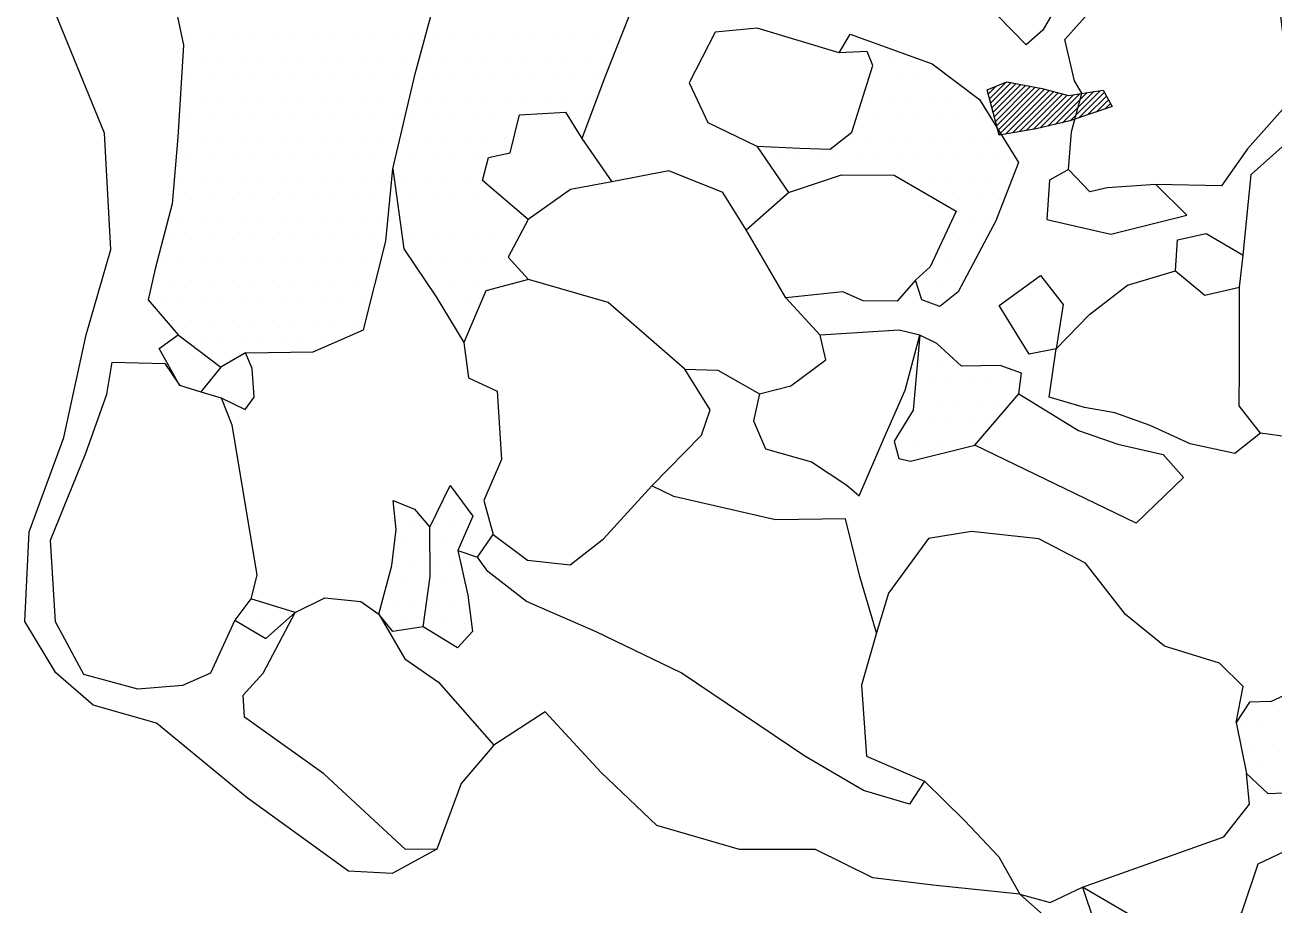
# Model space of a CAD drawing. Header units: metres. Extents: x -15 to -9.58, y -12.28 to -6.71.
# Drawn here: x -13.678 to -12.905, y -8.387 to -7.842 of the extents above; entities that cross this region are included whole.
import ezdxf

# ---------------------------------------------------------------- set-up
doc = ezdxf.new("R2010")
doc.units = ezdxf.units.M
doc.header["$LTSCALE"] = 25
doc.header["$MEASUREMENT"] = 0
doc.layers.get('0').update_dxf_attribs({"linetype": 'CONTINUOUS'})
for name, color, linetype in [('BEFUND', 1, 'CONTINUOUS'), ('KNOCHEN', 2, 'CONTINUOUS'), ('KNOCHENSCHRAFF', 2, 'CONTINUOUS'), ('STEINE', 4, 'CONTINUOUS'), ('STEINESCHRAFF', 4, 'CONTINUOUS')]:
    doc.layers.add(name, color=color, linetype=linetype)

# ---------------------------------------------------------------- blocks, each defined once
blk = doc.blocks.new('*X1')
at = {"color": 0}
for p, q in [((-1308.215, -788.492), (-1307.705, -787.981)), ((-1308.142, -788.772), (-1307.11, -787.74)), ((-1308.068, -789.052), (-1306.789, -787.773)), ((-1307.995, -789.332), (-1306.493, -787.831)), ((-1307.921, -789.612), (-1306.198, -787.889)), ((-1307.847, -789.892), (-1305.902, -787.946)), ((-1307.774, -790.172), (-1305.606, -788.004)), ((-1307.7, -790.452), (-1305.311, -788.062)), ((-1307.627, -790.732), (-1305.015, -788.12)), ((-1307.553, -791.012), (-1304.727, -788.186)), ((-1307.146, -790.958), (-1304.447, -788.259)), ((-1306.721, -790.886), (-1304.166, -788.332)), ((-1306.296, -790.815), (-1303.886, -788.405)), ((-1304.539, -790.473), (-1302.523, -788.457)), ((-1304.078, -790.365), (-1302.104, -788.391)), ((-1303.616, -790.257), (-1301.685, -788.325)), ((-1303.154, -790.148), (-1301.265, -788.259)), ((-1302.616, -789.964), (-1301.029, -788.377)), ((-1305.871, -790.743), (-1303.605, -788.478)), ((-1305.446, -790.672), (-1303.324, -788.551)), ((-1305.001, -790.581), (-1302.943, -788.523)), ((-1302.078, -789.779), (-1300.906, -788.607)), ((-1301.541, -789.595), (-1300.782, -788.837)), ((-1301.003, -789.411), (-1300.658, -789.067))]:
    blk.add_line(p, q, dxfattribs=at)
blk = doc.blocks.new('*X5')
at = {"color": 0}
for p, q in [((-1357.5, -785), (-1357.5, -785)), ((-1356.25, -785), (-1356.25, -785)), ((-1355, -785), (-1355, -785)), ((-1353.75, -785), (-1353.75, -785)), ((-1352.5, -785), (-1352.5, -785)), ((-1351.25, -785), (-1351.25, -785)), ((-1350, -785), (-1350, -785)), ((-1348.75, -785), (-1348.75, -785)), ((-1347.5, -785), (-1347.5, -785)), ((-1346.25, -785), (-1346.25, -785)), ((-1345, -785), (-1345, -785)), ((-1343.75, -785), (-1343.75, -785)), ((-1342.5, -785), (-1342.5, -785)), ((-1341.25, -785), (-1341.25, -785)), ((-1340, -785), (-1340, -785)), ((-1338.75, -785), (-1338.75, -785)), ((-1337.5, -785), (-1337.5, -785)), ((-1336.25, -785), (-1336.25, -785)), ((-1335, -785), (-1335, -785)), ((-1333.75, -785), (-1333.75, -785)), ((-1332.5, -785), (-1332.5, -785)), ((-1331.25, -785), (-1331.25, -785)), ((-1316.25, -785), (-1316.25, -785)), ((-1356.875, -786.25), (-1356.875, -786.25)), ((-1355.625, -786.25), (-1355.625, -786.25)), ((-1354.375, -786.25), (-1354.375, -786.25)), ((-1353.125, -786.25), (-1353.125, -786.25)), ((-1351.875, -786.25), (-1351.875, -786.25)), ((-1350.625, -786.25), (-1350.625, -786.25)), ((-1349.375, -786.25), (-1349.375, -786.25)), ((-1348.125, -786.25), (-1348.125, -786.25)), ((-1346.875, -786.25), (-1346.875, -786.25)), ((-1345.625, -786.25), (-1345.625, -786.25)), ((-1344.375, -786.25), (-1344.375, -786.25)), ((-1343.125, -786.25), (-1343.125, -786.25)), ((-1341.875, -786.25), (-1341.875, -786.25)), ((-1340.625, -786.25), (-1340.625, -786.25)), ((-1339.375, -786.25), (-1339.375, -786.25)), ((-1338.125, -786.25), (-1338.125, -786.25)), ((-1336.875, -786.25), (-1336.875, -786.25)), ((-1335.625, -786.25), (-1335.625, -786.25)), ((-1334.375, -786.25), (-1334.375, -786.25)), ((-1333.125, -786.25), (-1333.125, -786.25)), ((-1331.875, -786.25), (-1331.875, -786.25)), ((-1314.375, -786.25), (-1314.375, -786.25)), ((-1313.125, -786.25), (-1313.125, -786.25)), ((-1357.5, -787.5), (-1357.5, -787.5)), ((-1356.25, -787.5), (-1356.25, -787.5)), ((-1355, -787.5), (-1355, -787.5)), ((-1353.75, -787.5), (-1353.75, -787.5)), ((-1352.5, -787.5), (-1352.5, -787.5)), ((-1351.25, -787.5), (-1351.25, -787.5)), ((-1350, -787.5), (-1350, -787.5)), ((-1348.75, -787.5), (-1348.75, -787.5)), ((-1347.5, -787.5), (-1347.5, -787.5)), ((-1346.25, -787.5), (-1346.25, -787.5)), ((-1345, -787.5), (-1345, -787.5)), ((-1343.75, -787.5), (-1343.75, -787.5)), ((-1342.5, -787.5), (-1342.5, -787.5)), ((-1341.25, -787.5), (-1341.25, -787.5)), ((-1340, -787.5), (-1340, -787.5)), ((-1338.75, -787.5), (-1338.75, -787.5)), ((-1337.5, -787.5), (-1337.5, -787.5)), ((-1336.25, -787.5), (-1336.25, -787.5)), ((-1335, -787.5), (-1335, -787.5)), ((-1333.75, -787.5), (-1333.75, -787.5)), ((-1332.5, -787.5), (-1332.5, -787.5)), ((-1315, -787.5), (-1315, -787.5)), ((-1313.75, -787.5), (-1313.75, -787.5)), ((-1312.5, -787.5), (-1312.5, -787.5)), ((-1311.25, -787.5), (-1311.25, -787.5)), ((-1358.125, -788.75), (-1358.125, -788.75)), ((-1356.875, -788.75), (-1356.875, -788.75)), ((-1355.625, -788.75), (-1355.625, -788.75)), ((-1354.375, -788.75), (-1354.375, -788.75)), ((-1353.125, -788.75), (-1353.125, -788.75)), ((-1351.875, -788.75), (-1351.875, -788.75)), ((-1350.625, -788.75), (-1350.625, -788.75)), ((-1349.375, -788.75), (-1349.375, -788.75)), ((-1348.125, -788.75), (-1348.125, -788.75)), ((-1346.875, -788.75), (-1346.875, -788.75)), ((-1345.625, -788.75), (-1345.625, -788.75)), ((-1344.375, -788.75), (-1344.375, -788.75)), ((-1343.125, -788.75), (-1343.125, -788.75)), ((-1341.875, -788.75), (-1341.875, -788.75)), ((-1340.625, -788.75), (-1340.625, -788.75)), ((-1339.375, -788.75), (-1339.375, -788.75)), ((-1338.125, -788.75), (-1338.125, -788.75)), ((-1336.875, -788.75), (-1336.875, -788.75)), ((-1335.625, -788.75), (-1335.625, -788.75)), ((-1334.375, -788.75), (-1334.375, -788.75)), ((-1333.125, -788.75), (-1333.125, -788.75)), ((-1315.625, -788.75), (-1315.625, -788.75)), ((-1314.375, -788.75), (-1314.375, -788.75)), ((-1313.125, -788.75), (-1313.125, -788.75)), ((-1311.875, -788.75), (-1311.875, -788.75)), ((-1310.625, -788.75), (-1310.625, -788.75)), ((-1309.375, -788.75), (-1309.375, -788.75)), ((-1357.5, -790), (-1357.5, -790)), ((-1356.25, -790), (-1356.25, -790)), ((-1355, -790), (-1355, -790)), ((-1353.75, -790), (-1353.75, -790)), ((-1352.5, -790), (-1352.5, -790)), ((-1351.25, -790), (-1351.25, -790)), ((-1350, -790), (-1350, -790)), ((-1348.75, -790), (-1348.75, -790)), ((-1347.5, -790), (-1347.5, -790)), ((-1346.25, -790), (-1346.25, -790)), ((-1345, -790), (-1345, -790)), ((-1343.75, -790), (-1343.75, -790)), ((-1342.5, -790), (-1342.5, -790)), ((-1341.25, -790), (-1341.25, -790)), ((-1340, -790), (-1340, -790)), ((-1338.75, -790), (-1338.75, -790)), ((-1337.5, -790), (-1337.5, -790)), ((-1333.75, -790), (-1333.75, -790)), ((-1316.25, -790), (-1316.25, -790)), ((-1315, -790), (-1315, -790)), ((-1313.75, -790), (-1313.75, -790)), ((-1312.5, -790), (-1312.5, -790)), ((-1311.25, -790), (-1311.25, -790)), ((-1310, -790), (-1310, -790)), ((-1308.75, -790), (-1308.75, -790)), ((-1358.125, -791.25), (-1358.125, -791.25)), ((-1356.875, -791.25), (-1356.875, -791.25)), ((-1355.625, -791.25), (-1355.625, -791.25)), ((-1354.375, -791.25), (-1354.375, -791.25)), ((-1353.125, -791.25), (-1353.125, -791.25)), ((-1351.875, -791.25), (-1351.875, -791.25)), ((-1350.625, -791.25), (-1350.625, -791.25)), ((-1349.375, -791.25), (-1349.375, -791.25)), ((-1348.125, -791.25), (-1348.125, -791.25)), ((-1346.875, -791.25), (-1346.875, -791.25)), ((-1345.625, -791.25), (-1345.625, -791.25)), ((-1344.375, -791.25), (-1344.375, -791.25)), ((-1343.125, -791.25), (-1343.125, -791.25)), ((-1341.875, -791.25), (-1341.875, -791.25)), ((-1340.625, -791.25), (-1340.625, -791.25)), ((-1339.375, -791.25), (-1339.375, -791.25)), ((-1338.125, -791.25), (-1338.125, -791.25)), ((-1316.875, -791.25), (-1316.875, -791.25)), ((-1315.625, -791.25), (-1315.625, -791.25)), ((-1314.375, -791.25), (-1314.375, -791.25)), ((-1313.125, -791.25), (-1313.125, -791.25)), ((-1311.875, -791.25), (-1311.875, -791.25)), ((-1310.625, -791.25), (-1310.625, -791.25)), ((-1309.375, -791.25), (-1309.375, -791.25)), ((-1308.125, -791.25), (-1308.125, -791.25)), ((-1357.5, -792.5), (-1357.5, -792.5)), ((-1356.25, -792.5), (-1356.25, -792.5)), ((-1355, -792.5), (-1355, -792.5)), ((-1353.75, -792.5), (-1353.75, -792.5)), ((-1352.5, -792.5), (-1352.5, -792.5)), ((-1351.25, -792.5), (-1351.25, -792.5)), ((-1350, -792.5), (-1350, -792.5)), ((-1348.75, -792.5), (-1348.75, -792.5)), ((-1347.5, -792.5), (-1347.5, -792.5)), ((-1346.25, -792.5), (-1346.25, -792.5)), ((-1345, -792.5), (-1345, -792.5)), ((-1343.75, -792.5), (-1343.75, -792.5)), ((-1342.5, -792.5), (-1342.5, -792.5)), ((-1341.25, -792.5), (-1341.25, -792.5)), ((-1340, -792.5), (-1340, -792.5)), ((-1321.25, -792.5), (-1321.25, -792.5)), ((-1320, -792.5), (-1320, -792.5)), ((-1318.75, -792.5), (-1318.75, -792.5)), ((-1317.5, -792.5), (-1317.5, -792.5)), ((-1316.25, -792.5), (-1316.25, -792.5)), ((-1315, -792.5), (-1315, -792.5)), ((-1313.75, -792.5), (-1313.75, -792.5)), ((-1312.5, -792.5), (-1312.5, -792.5)), ((-1311.25, -792.5), (-1311.25, -792.5)), ((-1310, -792.5), (-1310, -792.5)), ((-1308.75, -792.5), (-1308.75, -792.5)), ((-1307.5, -792.5), (-1307.5, -792.5)), ((-1358.125, -793.75), (-1358.125, -793.75)), ((-1356.875, -793.75), (-1356.875, -793.75)), ((-1355.625, -793.75), (-1355.625, -793.75)), ((-1354.375, -793.75), (-1354.375, -793.75)), ((-1353.125, -793.75), (-1353.125, -793.75)), ((-1351.875, -793.75), (-1351.875, -793.75)), ((-1350.625, -793.75), (-1350.625, -793.75)), ((-1349.375, -793.75), (-1349.375, -793.75)), ((-1348.125, -793.75), (-1348.125, -793.75)), ((-1346.875, -793.75), (-1346.875, -793.75)), ((-1345.625, -793.75), (-1345.625, -793.75)), ((-1344.375, -793.75), (-1344.375, -793.75)), ((-1343.125, -793.75), (-1343.125, -793.75)), ((-1341.875, -793.75), (-1341.875, -793.75)), ((-1340.625, -793.75), (-1340.625, -793.75)), ((-1320.625, -793.75), (-1320.625, -793.75)), ((-1319.375, -793.75), (-1319.375, -793.75)), ((-1318.125, -793.75), (-1318.125, -793.75)), ((-1313.125, -793.75), (-1313.125, -793.75)), ((-1311.875, -793.75), (-1311.875, -793.75)), ((-1310.625, -793.75), (-1310.625, -793.75)), ((-1309.375, -793.75), (-1309.375, -793.75)), ((-1308.125, -793.75), (-1308.125, -793.75)), ((-1306.875, -793.75), (-1306.875, -793.75)), ((-1357.5, -795), (-1357.5, -795)), ((-1356.25, -795), (-1356.25, -795)), ((-1355, -795), (-1355, -795)), ((-1353.75, -795), (-1353.75, -795)), ((-1352.5, -795), (-1352.5, -795)), ((-1351.25, -795), (-1351.25, -795)), ((-1350, -795), (-1350, -795)), ((-1348.75, -795), (-1348.75, -795)), ((-1347.5, -795), (-1347.5, -795)), ((-1346.25, -795), (-1346.25, -795)), ((-1343.75, -795), (-1343.75, -795)), ((-1342.5, -795), (-1342.5, -795)), ((-1341.25, -795), (-1341.25, -795)), ((-1340, -795), (-1340, -795)), ((-1338.75, -795), (-1338.75, -795)), ((-1311.25, -795), (-1311.25, -795)), ((-1310, -795), (-1310, -795)), ((-1308.75, -795), (-1308.75, -795)), ((-1307.5, -795), (-1307.5, -795)), ((-1358.125, -796.25), (-1358.125, -796.25)), ((-1356.875, -796.25), (-1356.875, -796.25)), ((-1355.625, -796.25), (-1355.625, -796.25)), ((-1354.375, -796.25), (-1354.375, -796.25)), ((-1353.125, -796.25), (-1353.125, -796.25)), ((-1351.875, -796.25), (-1351.875, -796.25)), ((-1350.625, -796.25), (-1350.625, -796.25)), ((-1349.375, -796.25), (-1349.375, -796.25)), ((-1348.125, -796.25), (-1348.125, -796.25)), ((-1346.875, -796.25), (-1346.875, -796.25)), ((-1345.625, -796.25), (-1345.625, -796.25)), ((-1309.375, -796.25), (-1309.375, -796.25)), ((-1308.125, -796.25), (-1308.125, -796.25)), ((-1358.75, -797.5), (-1358.75, -797.5)), ((-1357.5, -797.5), (-1357.5, -797.5)), ((-1356.25, -797.5), (-1356.25, -797.5)), ((-1355, -797.5), (-1355, -797.5)), ((-1353.75, -797.5), (-1353.75, -797.5)), ((-1352.5, -797.5), (-1352.5, -797.5)), ((-1351.25, -797.5), (-1351.25, -797.5)), ((-1350, -797.5), (-1350, -797.5)), ((-1348.75, -797.5), (-1348.75, -797.5)), ((-1347.5, -797.5), (-1347.5, -797.5)), ((-1346.25, -797.5), (-1346.25, -797.5)), ((-1343.75, -797.5), (-1343.75, -797.5)), ((-1342.5, -797.5), (-1342.5, -797.5)), ((-1341.25, -797.5), (-1341.25, -797.5)), ((-1340, -797.5), (-1340, -797.5)), ((-1338.75, -797.5), (-1338.75, -797.5)), ((-1337.5, -797.5), (-1337.5, -797.5)), ((-1310, -797.5), (-1310, -797.5)), ((-1308.75, -797.5), (-1308.75, -797.5)), ((-1359.375, -798.75), (-1359.375, -798.75)), ((-1358.125, -798.75), (-1358.125, -798.75)), ((-1356.875, -798.75), (-1356.875, -798.75)), ((-1355.625, -798.75), (-1355.625, -798.75)), ((-1354.375, -798.75), (-1354.375, -798.75)), ((-1353.125, -798.75), (-1353.125, -798.75)), ((-1351.875, -798.75), (-1351.875, -798.75)), ((-1350.625, -798.75), (-1350.625, -798.75)), ((-1349.375, -798.75), (-1349.375, -798.75)), ((-1348.125, -798.75), (-1348.125, -798.75)), ((-1346.875, -798.75), (-1346.875, -798.75)), ((-1343.125, -798.75), (-1343.125, -798.75)), ((-1341.875, -798.75), (-1341.875, -798.75)), ((-1340.625, -798.75), (-1340.625, -798.75)), ((-1339.375, -798.75), (-1339.375, -798.75)), ((-1338.125, -798.75), (-1338.125, -798.75)), ((-1310.625, -798.75), (-1310.625, -798.75)), ((-1309.375, -798.75), (-1309.375, -798.75)), ((-1358.75, -800), (-1358.75, -800)), ((-1357.5, -800), (-1357.5, -800)), ((-1356.25, -800), (-1356.25, -800)), ((-1355, -800), (-1355, -800)), ((-1353.75, -800), (-1353.75, -800)), ((-1352.5, -800), (-1352.5, -800)), ((-1351.25, -800), (-1351.25, -800)), ((-1350, -800), (-1350, -800)), ((-1348.75, -800), (-1348.75, -800)), ((-1347.5, -800), (-1347.5, -800)), ((-1346.25, -800), (-1346.25, -800)), ((-1342.5, -800), (-1342.5, -800)), ((-1341.25, -800), (-1341.25, -800)), ((-1340, -800), (-1340, -800)), ((-1338.75, -800), (-1338.75, -800)), ((-1337.5, -800), (-1337.5, -800)), ((-1312.5, -800), (-1312.5, -800)), ((-1311.25, -800), (-1311.25, -800)), ((-1310, -800), (-1310, -800)), ((-1359.375, -801.25), (-1359.375, -801.25)), ((-1358.125, -801.25), (-1358.125, -801.25)), ((-1356.875, -801.25), (-1356.875, -801.25)), ((-1355.625, -801.25), (-1355.625, -801.25)), ((-1354.375, -801.25), (-1354.375, -801.25)), ((-1353.125, -801.25), (-1353.125, -801.25)), ((-1351.875, -801.25), (-1351.875, -801.25)), ((-1350.625, -801.25), (-1350.625, -801.25)), ((-1349.375, -801.25), (-1349.375, -801.25)), ((-1348.125, -801.25), (-1348.125, -801.25)), ((-1346.875, -801.25), (-1346.875, -801.25)), ((-1341.875, -801.25), (-1341.875, -801.25)), ((-1340.625, -801.25), (-1340.625, -801.25)), ((-1311.875, -801.25), (-1311.875, -801.25)), ((-1358.75, -802.5), (-1358.75, -802.5)), ((-1357.5, -802.5), (-1357.5, -802.5)), ((-1356.25, -802.5), (-1356.25, -802.5)), ((-1355, -802.5), (-1355, -802.5)), ((-1353.75, -802.5), (-1353.75, -802.5)), ((-1352.5, -802.5), (-1352.5, -802.5)), ((-1351.25, -802.5), (-1351.25, -802.5)), ((-1350, -802.5), (-1350, -802.5)), ((-1348.75, -802.5), (-1348.75, -802.5)), ((-1347.5, -802.5), (-1347.5, -802.5)), ((-1341.25, -802.5), (-1341.25, -802.5)), ((-1356.875, -803.75), (-1356.875, -803.75)), ((-1355.625, -803.75), (-1355.625, -803.75)), ((-1354.375, -803.75), (-1354.375, -803.75)), ((-1353.125, -803.75), (-1353.125, -803.75)), ((-1351.875, -803.75), (-1351.875, -803.75)), ((-1350.625, -803.75), (-1350.625, -803.75)), ((-1349.375, -803.75), (-1349.375, -803.75)), ((-1311.875, -803.75), (-1311.875, -803.75)), ((-1312.5, -805), (-1312.5, -805)), ((-1311.25, -805), (-1311.25, -805)), ((-1311.875, -806.25), (-1311.875, -806.25)), ((-1310.625, -806.25), (-1310.625, -806.25)), ((-1309.375, -806.25), (-1309.375, -806.25)), ((-1308.125, -806.25), (-1308.125, -806.25)), ((-1306.875, -806.25), (-1306.875, -806.25)), ((-1312.5, -807.5), (-1312.5, -807.5)), ((-1311.25, -807.5), (-1311.25, -807.5)), ((-1310, -807.5), (-1310, -807.5)), ((-1308.75, -807.5), (-1308.75, -807.5)), ((-1307.5, -807.5), (-1307.5, -807.5)), ((-1313.125, -808.75), (-1313.125, -808.75)), ((-1311.875, -808.75), (-1311.875, -808.75)), ((-1310.625, -808.75), (-1310.625, -808.75)), ((-1309.375, -808.75), (-1309.375, -808.75)), ((-1308.125, -808.75), (-1308.125, -808.75)), ((-1313.75, -810), (-1313.75, -810)), ((-1312.5, -810), (-1312.5, -810)), ((-1311.25, -810), (-1311.25, -810)), ((-1310, -810), (-1310, -810)), ((-1341.875, -813.75), (-1341.875, -813.75)), ((-1343.75, -815), (-1343.75, -815)), ((-1342.5, -815), (-1342.5, -815)), ((-1341.25, -815), (-1341.25, -815)), ((-1344.375, -816.25), (-1344.375, -816.25)), ((-1343.125, -816.25), (-1343.125, -816.25)), ((-1341.875, -816.25), (-1341.875, -816.25)), ((-1345, -817.5), (-1345, -817.5)), ((-1343.75, -817.5), (-1343.75, -817.5)), ((-1342.5, -817.5), (-1342.5, -817.5)), ((-1341.25, -817.5), (-1341.25, -817.5)), ((-1344.375, -818.75), (-1344.375, -818.75)), ((-1343.125, -818.75), (-1343.125, -818.75)), ((-1341.875, -818.75), (-1341.875, -818.75)), ((-1340.625, -818.75), (-1340.625, -818.75)), ((-1353.75, -820), (-1353.75, -820)), ((-1345, -820), (-1345, -820)), ((-1343.75, -820), (-1343.75, -820)), ((-1342.5, -820), (-1342.5, -820)), ((-1341.25, -820), (-1341.25, -820)), ((-1354.375, -821.25), (-1354.375, -821.25)), ((-1353.125, -821.25), (-1353.125, -821.25)), ((-1344.375, -821.25), (-1344.375, -821.25)), ((-1343.125, -821.25), (-1343.125, -821.25)), ((-1341.875, -821.25), (-1341.875, -821.25)), ((-1340.625, -821.25), (-1340.625, -821.25)), ((-1341.25, -822.5), (-1341.25, -822.5))]:
    blk.add_line(p, q, dxfattribs=at)
blk = doc.blocks.new('*X6')
at = {"color": 0}
for p, q in [((-1291.875, -826.25), (-1291.875, -826.25)), ((-1290.625, -826.25), (-1290.625, -826.25)), ((-1289.375, -826.25), (-1289.375, -826.25)), ((-1288.125, -826.25), (-1288.125, -826.25)), ((-1286.875, -826.25), (-1286.875, -826.25)), ((-1285.625, -826.25), (-1285.625, -826.25)), ((-1284.375, -826.25), (-1284.375, -826.25)), ((-1292.5, -827.5), (-1292.5, -827.5)), ((-1291.25, -827.5), (-1291.25, -827.5)), ((-1290, -827.5), (-1290, -827.5)), ((-1288.75, -827.5), (-1288.75, -827.5)), ((-1287.5, -827.5), (-1287.5, -827.5)), ((-1286.25, -827.5), (-1286.25, -827.5)), ((-1285, -827.5), (-1285, -827.5)), ((-1283.75, -827.5), (-1283.75, -827.5)), ((-1291.875, -828.75), (-1291.875, -828.75)), ((-1290.625, -828.75), (-1290.625, -828.75)), ((-1289.375, -828.75), (-1289.375, -828.75)), ((-1288.125, -828.75), (-1288.125, -828.75)), ((-1286.875, -828.75), (-1286.875, -828.75)), ((-1285.625, -828.75), (-1285.625, -828.75)), ((-1284.375, -828.75), (-1284.375, -828.75)), ((-1291.25, -830), (-1291.25, -830)), ((-1290, -830), (-1290, -830)), ((-1288.75, -830), (-1288.75, -830)), ((-1287.5, -830), (-1287.5, -830)), ((-1286.25, -830), (-1286.25, -830)), ((-1285, -830), (-1285, -830)), ((-1283.75, -830), (-1283.75, -830)), ((-1290.625, -831.25), (-1290.625, -831.25)), ((-1289.375, -831.25), (-1289.375, -831.25)), ((-1288.125, -831.25), (-1288.125, -831.25)), ((-1286.875, -831.25), (-1286.875, -831.25)), ((-1285.625, -831.25), (-1285.625, -831.25)), ((-1284.375, -831.25), (-1284.375, -831.25)), ((-1301.875, -838.75), (-1301.875, -838.75)), ((-1300.625, -838.75), (-1300.625, -838.75)), ((-1301.25, -840), (-1301.25, -840)), ((-1300, -840), (-1300, -840)), ((-1298.75, -840), (-1298.75, -840)), ((-1300.625, -841.25), (-1300.625, -841.25)), ((-1299.375, -841.25), (-1299.375, -841.25)), ((-1298.125, -841.25), (-1298.125, -841.25)), ((-1296.875, -841.25), (-1296.875, -841.25)), ((-1301.25, -842.5), (-1301.25, -842.5)), ((-1300, -842.5), (-1300, -842.5)), ((-1298.75, -842.5), (-1298.75, -842.5)), ((-1297.5, -842.5), (-1297.5, -842.5)), ((-1296.25, -842.5), (-1296.25, -842.5)), ((-1295, -842.5), (-1295, -842.5)), ((-1299.375, -843.75), (-1299.375, -843.75)), ((-1298.125, -843.75), (-1298.125, -843.75)), ((-1296.875, -843.75), (-1296.875, -843.75)), ((-1295.625, -843.75), (-1295.625, -843.75)), ((-1294.375, -843.75), (-1294.375, -843.75)), ((-1298.75, -845), (-1298.75, -845)), ((-1297.5, -845), (-1297.5, -845)), ((-1296.25, -845), (-1296.25, -845)), ((-1295, -845), (-1295, -845)), ((-1296.875, -846.25), (-1296.875, -846.25)), ((-1295.625, -846.25), (-1295.625, -846.25))]:
    blk.add_line(p, q, dxfattribs=at)

msp = doc.modelspace()

# ---------------------------------------------------------------- linework, layer by layer
at = {"layer": 'BEFUND'}
for points in [[(-13.42345, -8.35213), (-13.4511, -8.36715), (-13.47808, -8.36587), (-13.54081, -8.32046), (-13.59691, -8.27409), (-13.63602, -8.26303), (-13.65926, -8.24295), (-13.67832, -8.21119), (-13.67575, -8.1557), (-13.65432, -8.09733), (-13.64048, -8.03379), (-13.62521, -7.98097), (-13.62912, -7.90911), (-13.66098, -7.83089), (-13.66456, -7.77839), (-13.66276, -7.69539), (-13.65381, -7.61093), (-13.61361, -7.56037), (-13.5538, -7.4825), (-13.52834, -7.42977)], [(-13.01563, -8.42167), (-13.06261, -8.37997), (-13.11654, -8.37437), (-13.15368, -8.36995), (-13.18917, -8.3523), (-13.23602, -8.35236), (-13.28733, -8.33762), (-13.32165, -8.3047), (-13.35644, -8.26719), (-13.38821, -8.28777)]]:
    msp.add_lwpolyline(points, dxfattribs=at)
at = {"layer": 'KNOCHEN'}
msp.add_lwpolyline([(-13.03161, -7.9015), (-13.05254, -7.9064), (-13.0755, -7.91026), (-13.08287, -7.88217), (-13.0706, -7.8772), (-13.04874, -7.88148), (-13.03248, -7.88571), (-13.01106, -7.88234), (-13.00555, -7.89258), (-13.03161, -7.9015)], dxfattribs=at)
at = {"layer": 'STEINE'}
for points in [[(-13.09775, -7.78577), (-13.11154, -7.73522), (-13.08321, -7.70136), (-13.06621, -7.68115), (-13.06385, -7.64705), (-13.05764, -7.63641), (-13.03467, -7.63153), (-13.00429, -7.65066), (-12.97394, -7.67285), (-12.9368, -7.67727), (-12.94574, -7.70673), (-12.98762, -7.77357), (-13.03649, -7.82455), (-13.0484, -7.84532), (-13.05867, -7.85439), (-13.07683, -7.83588), (-13.09384, -7.80262), (-13.09775, -7.78577)], [(-13.54178, -8.04491), (-13.50001, -8.04428), (-13.46881, -8.03083), (-13.45505, -7.97595), (-13.45056, -7.93117), (-13.43676, -7.87222), (-13.41987, -7.80973), (-13.41324, -7.75479), (-13.40762, -7.69881), (-13.43721, -7.64964)], [(-13.32326, -7.77244), (-13.30049, -7.78895), (-13.29146, -7.8033), (-13.31911, -7.87333), (-13.33374, -7.91241)], [(-13.02883, -7.87657), (-13.0347, -7.85105), (-12.98117, -7.79095), (-12.95968, -7.78096), (-12.9246, -7.78791), (-12.90256, -7.82683), (-12.89499, -7.88853), (-12.92176, -7.91884), (-12.93777, -7.9416), (-12.9785, -7.94071), (-13.00857, -7.94297), (-13.01929, -7.94542), (-13.03241, -7.93154), (-13.03066, -7.90813), (-13.02432, -7.88425), (-13.02883, -7.87657)], [(-13.59241, -7.7969), (-13.58022, -7.85457), (-13.58381, -7.91158), (-13.58726, -7.9528), (-13.59782, -7.99294), (-13.60208, -8.01225), (-13.58344, -8.03382)], [(-13.15353, -7.86725), (-13.15701, -7.85856), (-13.17434, -7.85941), (-13.22512, -7.84416), (-13.25112, -7.84646), (-13.26721, -7.87789), (-13.25572, -7.90245), (-13.2253, -7.91699), (-13.19883, -7.91826), (-13.17999, -7.91895), (-13.16665, -7.90838), (-13.15353, -7.86725)], [(-13.17434, -7.85941), (-13.1676, -7.84776), (-13.11685, -7.86607), (-13.08751, -7.88824), (-13.06343, -7.92718), (-13.07752, -7.96321), (-13.10086, -8.0073), (-13.11215, -8.01636), (-13.12332, -8.01218), (-13.12727, -7.99992)], [(-12.72178, -7.88456), (-12.76364, -7.94834), (-12.81581, -8.02577), (-12.84933, -8.06977), (-12.88983, -8.09791), (-12.91374, -8.09463), (-12.92682, -8.0777), (-12.92661, -8.05478), (-12.92664, -8.00436), (-12.92442, -7.98451), (-12.91936, -7.93465), (-12.90036, -7.91751), (-12.85521, -7.88228), (-12.81484, -7.86891), (-12.76932, -7.84846), (-12.72754, -7.8463), (-12.71394, -7.86324), (-12.72178, -7.88456)], [(-13.36681, -7.96252), (-13.39511, -7.93831), (-13.39141, -7.92409), (-13.37814, -7.92116), (-13.37231, -7.89778), (-13.34378, -7.89601), (-13.33374, -7.91241), (-13.31515, -7.93907)], [(-13.2253, -7.91699), (-13.20571, -7.9457)], [(-13.45056, -7.93117), (-13.44389, -7.98064), (-13.4238, -8.01037), (-13.40675, -8.03854)], [(-13.2699, -8.05511), (-13.24953, -8.05581), (-13.22369, -8.07032), (-13.20429, -8.06541), (-13.18275, -8.04931), (-13.18617, -8.034), (-13.20734, -8.01088), (-13.2319, -7.96888), (-13.24646, -7.94583), (-13.27994, -7.93227), (-13.31515, -7.93907), (-13.34066, -7.94392), (-13.36681, -7.96252), (-13.37926, -7.98583), (-13.36665, -7.9997)], [(-13.2319, -7.96888), (-13.20571, -7.9457), (-13.17301, -7.9348), (-13.14042, -7.93511), (-13.10192, -7.95737), (-13.11803, -7.99186), (-13.12727, -7.99992), (-13.1386, -8.01305), (-13.15948, -8.01286), (-13.17216, -8.00714), (-13.20734, -8.01088)], [(-13.03241, -7.93154), (-13.04418, -7.93806), (-13.04594, -7.96249), (-13.0063, -7.97152), (-12.95933, -7.95974), (-12.9785, -7.94071)], [(-12.96628, -7.99431), (-12.96507, -7.97496), (-12.94721, -7.97106), (-12.92442, -7.98451)], [(-13.38851, -8.15738), (-13.36727, -8.17337), (-13.34081, -8.17617), (-13.32029, -8.16006), (-13.29044, -8.12724), (-13.25958, -8.09595), (-13.25434, -8.08021), (-13.2699, -8.05511), (-13.31738, -8.01392), (-13.36665, -7.9997), (-13.3932, -8.00658), (-13.40675, -8.03854), (-13.4039, -8.06047), (-13.38615, -8.06878), (-13.38349, -8.11108), (-13.39443, -8.13645), (-13.38851, -8.15738)], [(-13.04007, -8.04251), (-13.05691, -8.04591), (-13.07547, -8.01569), (-13.04983, -7.99708), (-13.03574, -8.01504), (-13.04007, -8.04251)], [(-12.91374, -8.09463), (-12.92965, -8.10721), (-12.9571, -8.10135), (-12.98195, -8.08991), (-13.00377, -8.08206), (-13.02259, -8.07883), (-13.04443, -8.07251), (-13.04007, -8.04251), (-13.0195, -8.02131), (-12.9959, -8.00319), (-12.96628, -7.99431), (-12.94808, -8.00925), (-12.92664, -8.00436)], [(-13.22369, -8.07032), (-13.22741, -8.08709), (-13.21994, -8.10448), (-13.19149, -8.11238), (-13.16973, -8.12685), (-13.16215, -8.13354), (-13.14653, -8.09753), (-13.13352, -8.06811), (-13.12454, -8.03407), (-13.13724, -8.03089), (-13.18617, -8.034)], [(-13.58271, -8.0649), (-13.59523, -8.04237), (-13.58344, -8.03382), (-13.55714, -8.05393), (-13.56951, -8.06909)], [(-13.12454, -8.03407), (-13.12854, -8.08038), (-13.14044, -8.09962), (-13.13748, -8.11035), (-13.13037, -8.11194), (-13.09055, -8.10213), (-13.06325, -8.0703), (-13.06161, -8.05758), (-13.0748, -8.05287), (-13.09874, -8.05316), (-13.11389, -8.03926), (-13.12454, -8.03407)], [(-13.55681, -8.07278), (-13.54211, -8.08005), (-13.53643, -8.07246), (-13.53779, -8.05462), (-13.54178, -8.04491), (-13.55714, -8.05393)], [(-13.54843, -8.21038), (-13.56351, -8.24334), (-13.5809, -8.25082), (-13.60842, -8.2531), (-13.64195, -8.24413), (-13.65947, -8.21137), (-13.66256, -8.16091), (-13.64066, -8.10713), (-13.62759, -8.07058), (-13.62434, -8.05075), (-13.59175, -8.05157), (-13.58271, -8.0649), (-13.56951, -8.06909), (-13.55681, -8.07278), (-13.55035, -8.08965), (-13.53492, -8.18249), (-13.53863, -8.19723), (-13.54843, -8.21038)], [(-13.06325, -8.0703), (-13.02629, -8.09306), (-13.00192, -8.10144), (-12.97397, -8.10781), (-12.96137, -8.12219), (-12.99067, -8.15044), (-13.09055, -8.10213)], [(-13.43183, -8.21453), (-13.42747, -8.1835), (-13.42769, -8.15294), (-13.41522, -8.12708), (-13.40114, -8.14606), (-13.41051, -8.16736), (-13.40415, -8.19493), (-13.4013, -8.21736), (-13.41056, -8.22746), (-13.43183, -8.21453)], [(-13.15123, -8.21819), (-13.1616, -8.18346), (-13.17043, -8.14773), (-13.21373, -8.14834), (-13.27675, -8.13399), (-13.29044, -8.12724)], [(-13.43183, -8.21453), (-13.45071, -8.21741), (-13.45926, -8.20663), (-13.45134, -8.17666), (-13.44858, -8.15427), (-13.45045, -8.13643), (-13.43726, -8.14165), (-13.42769, -8.15294)], [(-13.12154, -8.31015), (-13.13084, -8.32432), (-13.15928, -8.31591), (-13.19575, -8.29468), (-13.27218, -8.24303), (-13.32491, -8.21757), (-13.36802, -8.19883), (-13.39178, -8.18027), (-13.39832, -8.17155), (-13.38851, -8.15738)], [(-12.92867, -8.27377), (-12.92439, -8.2514), (-12.93902, -8.237), (-12.97305, -8.22649), (-12.99731, -8.20691), (-13.02197, -8.1751), (-13.05086, -8.16006), (-13.09258, -8.15559), (-13.1191, -8.15992), (-13.14387, -8.19381), (-13.15123, -8.21819), (-13.16071, -8.2507), (-13.15755, -8.29453), (-13.12154, -8.31015)], [(-13.41051, -8.16736), (-13.39832, -8.17155)], [(-13.54843, -8.21038), (-13.52918, -8.22176), (-13.5112, -8.20563), (-13.53863, -8.19723)], [(-13.45926, -8.20663), (-13.44323, -8.23429), (-13.42248, -8.24874), (-13.38821, -8.28777), (-13.4083, -8.31152), (-13.42345, -8.35213), (-13.44281, -8.35245), (-13.4933, -8.30563), (-13.54238, -8.27053), (-13.54326, -8.25677), (-13.53091, -8.24314), (-13.5112, -8.20563), (-13.49278, -8.19664), (-13.4704, -8.19889), (-13.45926, -8.20663)], [(-12.92235, -8.30541), (-12.90922, -8.31775), (-12.88884, -8.31693), (-12.86588, -8.31256), (-12.84553, -8.3153), (-12.83679, -8.30621), (-12.83864, -8.28582), (-12.82981, -8.26808), (-12.84754, -8.25823), (-12.88874, -8.25224), (-12.90716, -8.26073), (-12.9204, -8.26111), (-12.92867, -8.27377), (-12.92235, -8.30541)], [(-13.12154, -8.31015), (-13.09681, -8.33432), (-13.07563, -8.35693), (-13.06261, -8.37997), (-13.04381, -8.38524), (-13.02386, -8.37576), (-12.93647, -8.34449), (-12.92049, -8.32427), (-12.92235, -8.30541)], [(-12.75639, -8.42208), (-12.75978, -8.40371), (-12.78432, -8.35968), (-12.81314, -8.33699), (-12.83393, -8.32712), (-12.8871, -8.34801), (-12.91524, -8.3615), (-12.92519, -8.39095), (-12.94484, -8.42183), (-12.93949, -8.44938), (-12.92332, -8.46227), (-12.9024, -8.4589), (-12.88256, -8.46062), (-12.86631, -8.46586), (-12.84533, -8.45536), (-12.81881, -8.45256), (-12.80404, -8.45168), (-12.77379, -8.43057), (-12.75639, -8.42208)], [(-13.02386, -8.37576), (-13.01642, -8.39773), (-13.01563, -8.42167), (-12.99296, -8.44837), (-12.97322, -8.46129), (-12.95545, -8.46706), (-12.94369, -8.46208), (-12.93949, -8.44938)], [(-12.94484, -8.42183), (-13.02386, -8.37576)]]:
    msp.add_lwpolyline(points, dxfattribs=at)

# ---------------------------------------------------------------- block references
at = {"layer": 'KNOCHENSCHRAFF', "xscale": 0.01, "yscale": 0.01, "zscale": 0.01}
msp.add_blockref('*X1', (0, 0), dxfattribs=at)
at = {"layer": 'STEINESCHRAFF', "xscale": 0.01, "yscale": 0.01, "zscale": 0.01}
for name in ['*X5', '*X6']:
    msp.add_blockref(name, (0, 0), dxfattribs=at)

doc.saveas('drawing.dxf')
